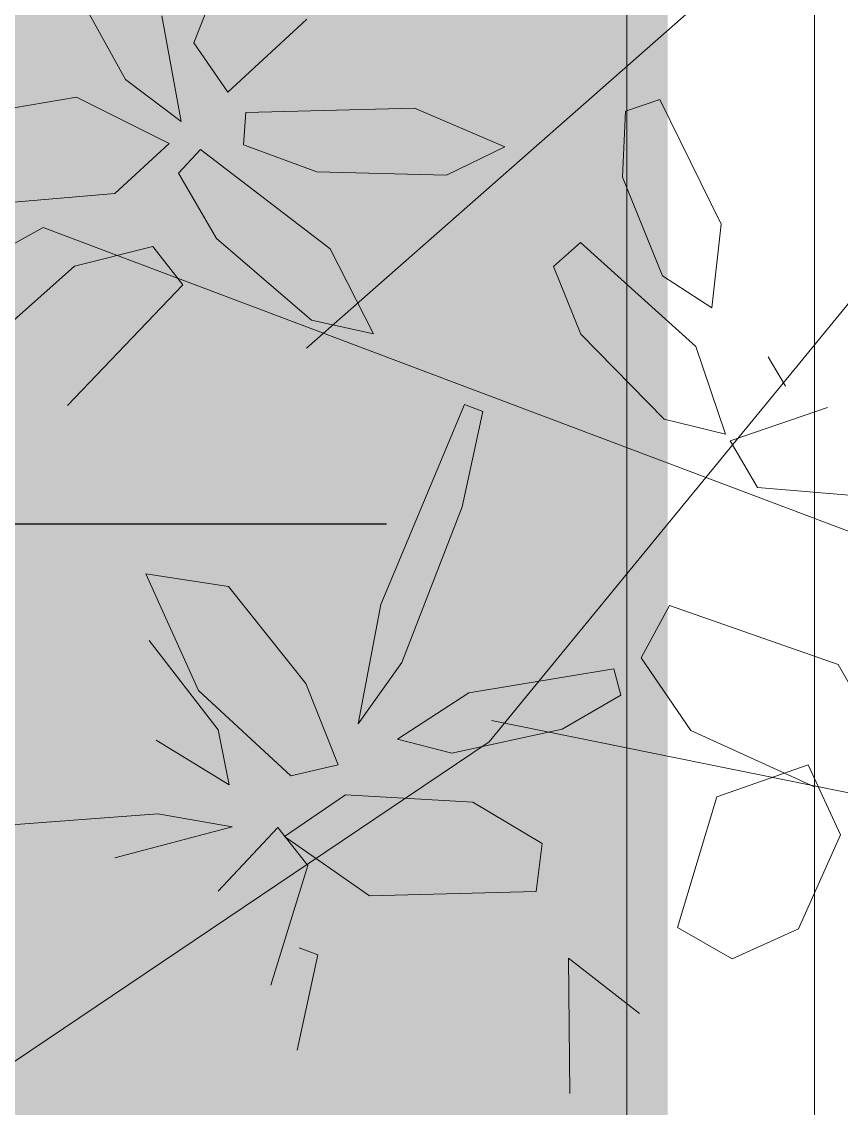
# Model space of a CAD drawing. Header units: metres. Extents: x 349703 to 349913, y 9282546 to 9282694.
# Drawn here: x 349754.205 to 349754.643, y 9282653.003 to 9282653.583 of the extents above; entities that cross this region are included whole.
import ezdxf

# ---------------------------------------------------------------- set-up
doc = ezdxf.new("R2010")
doc.units = ezdxf.units.M
doc.header["$LTSCALE"] = 0.25
for name, color, linetype, lineweight in [('AREA-VERDE', 3, 'CONTINUOUS', 9), ('ARQ-FONDO', 253, 'CONTINUOUS', 9), ('LLORAD-SIMB', 1, 'CONTINUOUS', 25), ('LLORAD-TRAMO', 1, 'CONTINUOUS', 70)]:
    doc.layers.add(name, color=color, linetype=linetype, lineweight=lineweight)

# ---------------------------------------------------------------- blocks, each defined once
blk = doc.blocks.new('548')
at = {"layer": 'AREA-VERDE', "lineweight": 0, "true_color": 0xc4e4b2, "transparency": 33554687}
h = blk.add_hatch(color=3, dxfattribs=at)
h.dxf.hatch_style = 1
h.paths.add_polyline_path([(349595.42055, 9282651.44263), (349597.5555, 9282651.44263), (349597.5555, 9282655.2125), (349595.42055, 9282655.2125)])
at = {"layer": 'ARQ-FONDO'}
for points in [[(349595.32055, 9282666.49308), (349597.6555, 9282666.49308), (349597.6555, 9282651.34263), (349595.32055, 9282651.34263)], [(349595.42055, 9282655.2125), (349597.5555, 9282655.2125), (349597.5555, 9282651.44263), (349595.42055, 9282651.44263)]]:
    blk.add_lwpolyline(points, close=True, dxfattribs=at)
blk = doc.blocks.new('ARR2')
at = {"layer": 'ARQ-FONDO', "lineweight": 5}
for p, q in [((2741.85837, 1215.08377), (2741.90204, 1215.19499)), ((2741.75214, 1215.15268), (2741.80575, 1215.05535)), ((2741.94544, 1214.84806), (2742.24219, 1215.10938)), ((2741.84857, 1215.0229), (2741.83371, 1215.10464)), ((2741.94551, 1215.10194), (2741.88459, 1215.04555)), ((2741.88459, 1215.04555), (2741.85837, 1215.08377)), ((2741.80575, 1215.05535), (2741.84857, 1215.0229)), ((2741.76797, 1215.04192), (2741.64104, 1215.02036)), ((2741.83929, 1215.00605), (2741.76797, 1215.04192)), ((2742.21776, 1215.04004), (2742.19146, 1215.03107)), ((2742.26516, 1214.94374), (2742.21776, 1215.04004)), ((2742.02863, 1215.03331), (2741.89858, 1215.02997)), ((2742.09834, 1215.0034), (2742.02863, 1215.03331)), ((2742.19146, 1215.03107), (2742.18913, 1214.98001)), ((2741.89858, 1215.02997), (2741.89684, 1215.00505)), ((2741.79747, 1214.96755), (2741.83929, 1215.00605)), ((2741.86358, 1215.00139), (2741.8465, 1214.98315)), ((2741.96351, 1214.9248), (2741.86358, 1215.00139)), ((2741.89684, 1215.00505), (2741.95341, 1214.98426)), ((2742.0533, 1214.98149), (2742.09834, 1215.0034)), ((2741.8465, 1214.98315), (2741.8759, 1214.93262)), ((2741.95341, 1214.98426), (2742.0533, 1214.98149)), ((2742.18913, 1214.98001), (2742.22004, 1214.90385)), ((2741.69942, 1214.95896), (2741.79747, 1214.96755)), ((2741.36929, 1214.73585), (2741.74216, 1214.94111)), ((2741.74216, 1214.94111), (2742.42773, 1214.68233)), ((2742.25786, 1214.87905), (2742.26516, 1214.94374)), ((2741.8759, 1214.93262), (2741.94928, 1214.86966)), ((2741.8267, 1214.92657), (2741.76631, 1214.91135)), ((2741.84982, 1214.89702), (2741.8267, 1214.92657)), ((2741.99701, 1214.8592), (2741.96351, 1214.9248)), ((2742.15656, 1214.92957), (2742.13573, 1214.91118)), ((2742.24568, 1214.84939), (2742.15656, 1214.92957)), ((2741.76631, 1214.91135), (2741.69284, 1214.84585)), ((2742.13573, 1214.91118), (2742.15693, 1214.85892)), ((2741.76095, 1214.80386), (2741.84982, 1214.89702)), ((2742.22004, 1214.90385), (2742.25786, 1214.87905)), ((2742.08628, 1214.54424), (2742.36675, 1214.88661)), ((2741.94928, 1214.86966), (2741.99701, 1214.8592)), ((2742.15693, 1214.85892), (2742.22118, 1214.79317)), ((2742.26842, 1214.78162), (2742.24568, 1214.84939)), ((2742.30135, 1214.84145), (2742.31492, 1214.81882)), ((2742.00261, 1214.65008), (2742.06707, 1214.80443)), ((2742.06707, 1214.80443), (2742.0814, 1214.79919)), ((2742.0814, 1214.79919), (2742.0654, 1214.72553)), ((2742.34723, 1214.80218), (2742.27201, 1214.77639)), ((2742.22118, 1214.79317), (2742.26842, 1214.78162)), ((2742.27201, 1214.77639), (2742.29324, 1214.74053)), ((2742.29324, 1214.74053), (2742.40785, 1214.73096)), ((2742.0654, 1214.72553), (2742.01878, 1214.60541)), ((2741.82126, 1214.6739), (2741.8852, 1214.66408)), ((2741.86195, 1214.58381), (2741.82126, 1214.6739)), ((2741.8852, 1214.66408), (2741.94489, 1214.58911)), ((2741.98523, 1214.55804), (2742.00261, 1214.65008)), ((2742.22544, 1214.64929), (2742.20338, 1214.6091)), ((2742.35535, 1214.60391), (2742.22544, 1214.64929)), ((2741.82394, 1214.62225), (2741.87722, 1214.55336)), ((2742.01878, 1214.60541), (2741.98523, 1214.55804)), ((2742.20338, 1214.6091), (2742.24171, 1214.55289)), ((2742.39908, 1214.5276), (2742.35535, 1214.60391)), ((2742.07065, 1214.58208), (2742.1825, 1214.60041)), ((2742.1825, 1214.60041), (2742.18774, 1214.58022)), ((2741.94489, 1214.58911), (2741.96966, 1214.52649)), ((2741.93315, 1214.518), (2741.86195, 1214.58381)), ((2742.01547, 1214.54621), (2742.07065, 1214.58208)), ((2742.18774, 1214.58022), (2742.14244, 1214.55398)), ((2741.87722, 1214.55336), (2741.88558, 1214.51098)), ((2742.14244, 1214.55398), (2742.05733, 1214.53552)), ((2742.08796, 1214.56071), (2742.47282, 1214.48268)), ((2742.24171, 1214.55289), (2742.33714, 1214.5093)), ((2741.88558, 1214.51098), (2741.82946, 1214.54536)), ((2742.05733, 1214.53552), (2742.01547, 1214.54621)), ((2741.55017, 1214.18297), (2742.08628, 1214.54424)), ((2741.96966, 1214.52649), (2741.93315, 1214.518)), ((2742.33221, 1214.52633), (2742.26178, 1214.50162)), ((2742.35719, 1214.4723), (2742.33221, 1214.52633)), ((2741.97536, 1214.50323), (2741.92844, 1214.47113)), ((2742.07362, 1214.49765), (2741.97536, 1214.50323)), ((2742.1271, 1214.46576), (2742.07362, 1214.49765)), ((2742.26178, 1214.50162), (2742.23151, 1214.40093)), ((2741.70222, 1214.47891), (2741.83071, 1214.4885)), ((2741.83071, 1214.4885), (2741.88791, 1214.47859)), ((2741.88791, 1214.47859), (2741.79735, 1214.45469)), ((2741.87722, 1214.42881), (2741.92309, 1214.47811)), ((2741.92309, 1214.47811), (2741.94646, 1214.4488)), ((2741.92844, 1214.47113), (2741.99387, 1214.42539)), ((2742.32484, 1214.39988), (2742.35719, 1214.4723)), ((2742.12258, 1214.42851), (2742.1271, 1214.46576)), ((2741.94646, 1214.4488), (2741.91769, 1214.35622)), ((2741.99387, 1214.42539), (2742.12258, 1214.42851)), ((2742.23151, 1214.40093), (2742.27365, 1214.37661)), ((2742.27365, 1214.37661), (2742.32484, 1214.39988)), ((2741.93975, 1214.38507), (2741.95408, 1214.37984)), ((2741.95408, 1214.37984), (2741.93808, 1214.30617)), ((2742.14741, 1214.37727), (2742.14843, 1214.27267)), ((2742.20227, 1214.33443), (2742.14741, 1214.37727))]:
    blk.add_line(p, q, dxfattribs=at)

msp = doc.modelspace()

# ---------------------------------------------------------------- linework, layer by layer
at = {"layer": 'LLORAD-SIMB'}
msp.add_line((349754.4, 9282653.315), (349754.17, 9282653.315), dxfattribs=at)
at = {"layer": 'LLORAD-TRAMO', "const_width": 0.3}
msp.add_lwpolyline([(349754.4, 9282655.19), (349754.4, 9282654.94), (349754.4, 9282654.69), (349754.4, 9282654.44), (349754.4, 9282654.19), (349754.4, 9282653.94), (349754.4, 9282653.69), (349754.4, 9282653.44), (349754.4, 9282653.19), (349754.4, 9282652.94), (349754.4, 9282652.69), (349754.4, 9282652.44), (349754.4, 9282652.19), (349754.4, 9282651.94), (349754.4, 9282651.69), (349754.4, 9282651.44)], dxfattribs=at)

# ---------------------------------------------------------------- block references
at = {"layer": 'ARQ-FONDO'}
msp.add_blockref('548', (156.97282, 0), dxfattribs=at)
at = {"layer": 'ARQ-FONDO', "xscale": 0.6917913537138002, "yscale": 0.6917913537138002, "zscale": 0.6917913537138002}
msp.add_blockref('ARR2', (347857.50325, 9281812.9877), dxfattribs=at)

doc.saveas('drawing.dxf')
